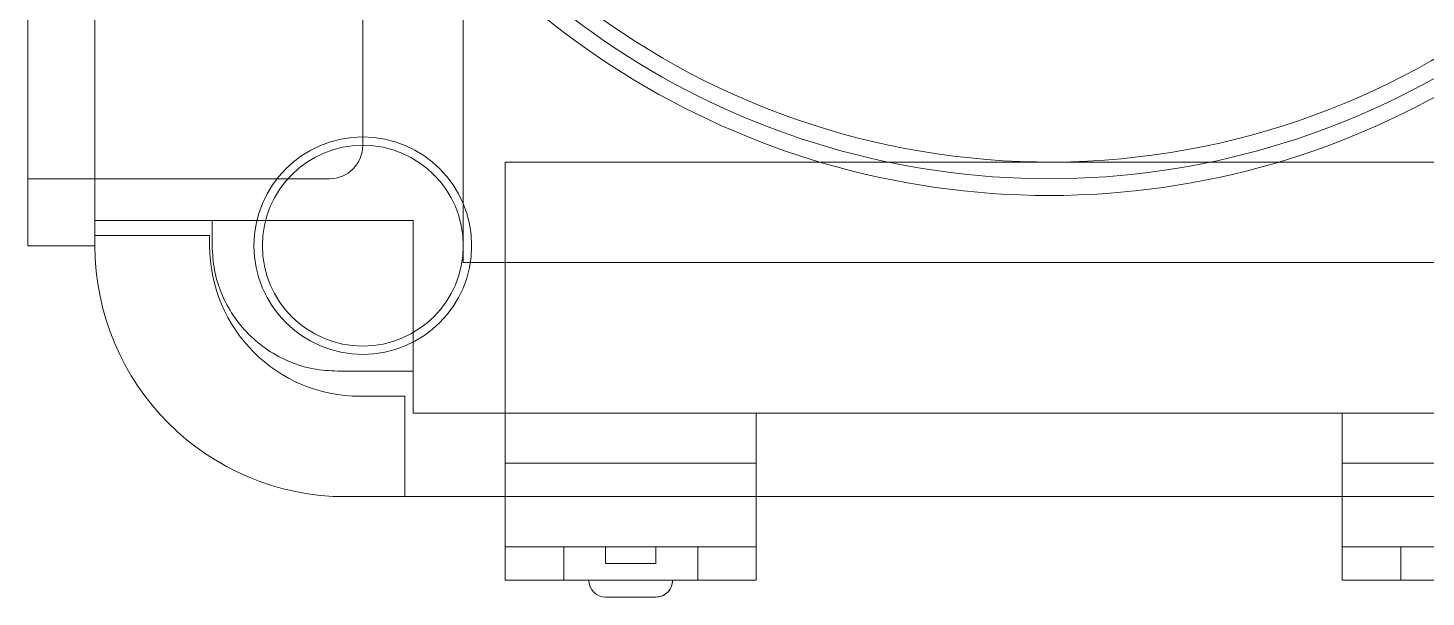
# Model space of a CAD drawing. Header units: millimetres. Extents: x 469 to 651, y 431 to 523.
# Drawn here: x 566.55 to 574.9, y 486.03 to 489.43 of the extents above; entities that cross this region are included whole.
import ezdxf

# ---------------------------------------------------------------- set-up
doc = ezdxf.new("R2010")
doc.units = ezdxf.units.MM

msp = doc.modelspace()

# ---------------------------------------------------------------- linework, layer by layer
at = {"color": 7, "linetype": 'Continuous', "lineweight": 15}
for p, q in [((566.5477, 491.1289), (566.5477, 488.1289)), ((566.9477, 491.1289), (566.9477, 488.1289)), ((566.5477, 488.5289), (566.5477, 489.7289)), ((566.9477, 489.7289), (566.9477, 488.5289)), ((569.1477, 489.7789), (569.1477, 488.0289)), ((568.5477, 489.5289), (568.5477, 488.7289)), ((569.3977, 488.6289), (569.3977, 486.8289)), ((575.8977, 488.6289), (569.3977, 488.6289)), ((569.3977, 488.6289), (569.3977, 486.6289)), ((566.5477, 488.5289), (566.9477, 488.5289)), ((566.5477, 488.1289), (566.5477, 488.5289)), ((566.9477, 488.5289), (566.5477, 488.5289)), ((566.9477, 488.2789), (566.9477, 488.5289)), ((568.3477, 488.5289), (566.9477, 488.5289)), ((566.9477, 488.1289), (566.9477, 488.5289)), ((566.9477, 488.2789), (567.6477, 488.2789)), ((566.9477, 488.1889), (566.9477, 488.2789)), ((567.6477, 488.2789), (568.8477, 488.2789)), ((567.6477, 488.2789), (567.6477, 488.1289)), ((568.8477, 488.2789), (568.8477, 487.3789)), ((567.6327, 488.1889), (566.9477, 488.1889)), ((566.9477, 488.1889), (566.9477, 488.1289)), ((567.6327, 488.1889), (567.6327, 488.1289)), ((566.5477, 488.1289), (566.9477, 488.1289)), ((566.9477, 488.1289), (566.5477, 488.1289)), ((569.1477, 488.0289), (576.1477, 488.0289)), ((568.8477, 487.3789), (568.3977, 487.3789)), ((568.8477, 487.1289), (568.8477, 487.3789)), ((568.7977, 487.2289), (568.5327, 487.2289)), ((568.7977, 487.2289), (568.7977, 486.6289)), ((568.8477, 487.1289), (569.3977, 487.1289)), ((576.4477, 487.1289), (568.8477, 487.1289)), ((569.3977, 487.1289), (569.3977, 486.3289)), ((569.3977, 487.1289), (570.8977, 487.1289)), ((570.8977, 487.1289), (574.3977, 487.1289)), ((570.8977, 486.3289), (570.8977, 487.1289)), ((574.3977, 487.1289), (574.3977, 486.3289)), ((574.3977, 487.1289), (575.8977, 487.1289)), ((569.3977, 486.8289), (570.8977, 486.8289)), ((569.3977, 486.6289), (569.3977, 486.8289)), ((570.8977, 486.6289), (570.8977, 486.8289)), ((574.3977, 486.6289), (574.3977, 486.8289)), ((574.3977, 486.8289), (575.8977, 486.8289)), ((568.4477, 486.6289), (568.7977, 486.6289)), ((576.8477, 486.6289), (568.4477, 486.6289)), ((568.7977, 486.6289), (569.3977, 486.6289)), ((569.3977, 486.6289), (575.8977, 486.6289)), ((570.8977, 486.6289), (574.3977, 486.6289)), ((570.8977, 486.3289), (569.3977, 486.3289)), ((569.3977, 486.1289), (569.3977, 486.3289)), ((569.3977, 486.3289), (569.3977, 486.1289)), ((569.3977, 486.3289), (569.7477, 486.3289)), ((569.7477, 486.3289), (569.7477, 486.1289)), ((569.7477, 486.3289), (570.5477, 486.3289)), ((570.2977, 486.3289), (569.9977, 486.3289)), ((569.9977, 486.3289), (570.2977, 486.3289)), ((569.9977, 486.3289), (569.9977, 486.2289)), ((570.2977, 486.3289), (570.2977, 486.2289)), ((570.5477, 486.3289), (570.8977, 486.3289)), ((570.5477, 486.3289), (570.5477, 486.1289)), ((570.8977, 486.1289), (570.8977, 486.3289)), ((570.8977, 486.1289), (570.8977, 486.3289)), ((575.8977, 486.3289), (574.3977, 486.3289)), ((574.3977, 486.3289), (574.3977, 486.1289)), ((574.3977, 486.1289), (574.3977, 486.3289)), ((574.3977, 486.3289), (574.7477, 486.3289)), ((574.7477, 486.3289), (574.7477, 486.1289)), ((574.7477, 486.3289), (575.5477, 486.3289)), ((570.2977, 486.2289), (569.9977, 486.2289)), ((569.9977, 486.2289), (570.2977, 486.2289)), ((569.3977, 486.1289), (569.7477, 486.1289)), ((569.3977, 486.1289), (570.8977, 486.1289)), ((569.7477, 486.1289), (570.5477, 486.1289)), ((570.3977, 486.1289), (569.8977, 486.1289)), ((569.8977, 486.1289), (570.3977, 486.1289)), ((570.5477, 486.1289), (570.8977, 486.1289)), ((574.3977, 486.1289), (574.7477, 486.1289)), ((574.3977, 486.1289), (575.8977, 486.1289)), ((574.7477, 486.1289), (575.5477, 486.1289))]:
    msp.add_line(p, q, dxfattribs=at)
for radius in [0.65, 0.65, 0.6, 0.6]:
    msp.add_circle((568.5477, 488.1289), radius, dxfattribs=at)
for centre, radius, start, end in [((572.6477, 493.2289), 4.6, 193.83522, 349.35154), ((572.6477, 493.2289), 4.6, 193.83522, 349.35154), ((572.6477, 493.2289), 4.7, 205.18434, 334.81566), ((572.6477, 493.2289), 4.7, 205.18434, 334.81566), ((572.6477, 493.2289), 4.8, 205.94448, 334.05552), ((572.6477, 493.2289), 4.8, 205.94448, 334.05552), ((568.3477, 488.7289), 0.2, 270, 0), ((568.3477, 488.7289), 0.2, 270, 0), ((568.4477, 488.1289), 1.5, 180, 270), ((568.4477, 488.1289), 1.5, 180, 270), ((568.5327, 488.1289), 0.9, 180, 270), ((568.5327, 488.1289), 0.9, 180, 270), ((569.9977, 486.1289), 0.1, 179.99973, 269.99911), ((569.9977, 486.1289), 0.1, 179.99955, 269.99911), ((570.2977, 486.1289), 0.1, 270.00045, 0), ((570.2977, 486.1289), 0.1, 270, 0.00045)]:
    msp.add_arc(centre, radius, start, end, dxfattribs=at)
for points in [[(568.3977, 487.3789), (568.3486, 487.3817), (568.2505, 487.3872), (568.1089, 487.4318), (567.9784, 487.5012), (567.864, 487.5952), (567.77, 487.7095), (567.7007, 487.84), (567.6561, 487.9816), (567.6505, 488.0798), (567.6477, 488.1289)], [(567.6477, 488.1289), (567.6505, 488.0798), (567.6561, 487.9816), (567.7007, 487.84), (567.77, 487.7095), (567.864, 487.5952), (567.9784, 487.5012), (568.1089, 487.4318), (568.2505, 487.3872), (568.3486, 487.3817), (568.3977, 487.3789)]]:
    msp.add_open_spline(points, degree=3, dxfattribs=at)
for points, knots in [([(570.2977, 486.0289), (570.2956, 486.0289), (570.2925, 486.0289), (570.2733, 486.0289), (570.248, 486.0289), (570.2149, 486.0289), (570.177, 486.0289), (570.1378, 486.0289), (570.0981, 486.0289), (570.0634, 486.0289), (570.0338, 486.0289), (570.0044, 486.0289), (570, 486.0289), (569.9977, 486.0289)], [0, 0, 0, 0, 0.126953, 0.187832, 0.250171, 0.376466, 0.437528, 0.500424, 0.626735, 0.687801, 0.750721, 0.874774, 1, 1, 1, 1]), ([(569.9977, 486.0289), (569.9998, 486.0289), (570.003, 486.0289), (570.0222, 486.0289), (570.0475, 486.0289), (570.0806, 486.0289), (570.1184, 486.0289), (570.1576, 486.0289), (570.1973, 486.0289), (570.232, 486.0289), (570.2616, 486.0289), (570.2911, 486.0289), (570.2955, 486.0289), (570.2977, 486.0289)], [0, 0, 0, 0, 0.126952, 0.187831, 0.25017, 0.376464, 0.437526, 0.500422, 0.626733, 0.687799, 0.750719, 0.874774, 1, 1, 1, 1])]:
    msp.add_open_spline(points, degree=3, knots=knots, dxfattribs=at)

doc.saveas('drawing.dxf')
